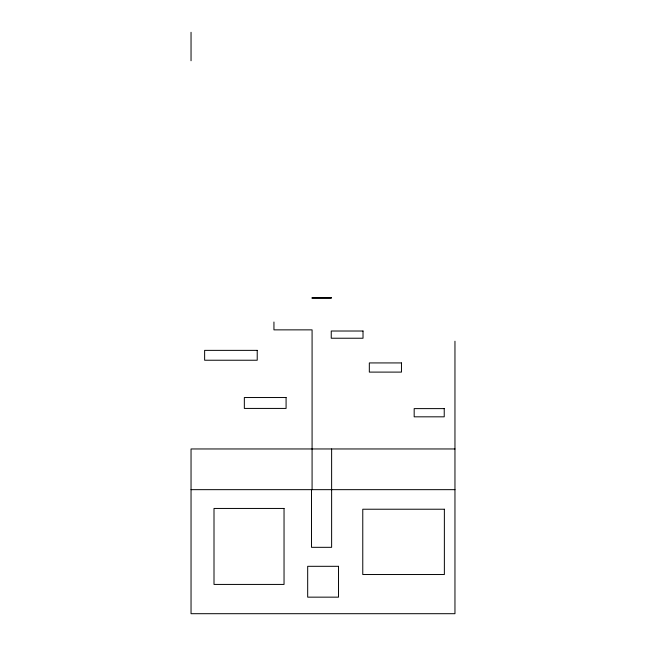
<?xml version="1.0" encoding="UTF-8"?>
<svg xmlns="http://www.w3.org/2000/svg" width="646" height="646" viewBox="0 0 646 646"><rect width="100%" height="100%" fill="white"/><g stroke="black" fill="none" stroke-linecap="round" stroke-linejoin="round"><path stroke-width="0.97" d="M454.962 448.962L191.038 448.962L191.038 613.7L454.962 613.7L454.962 341.217M191.038 489.66L454.962 489.66M331.624 448.962L331.624 547.323L311.509 547.323L311.509 489.66M312.083 489.66L312.083 329.864L273.944 329.864L273.944 322.015M191.038 32.3L191.038 60.756M331.245 297.507L312.083 297.507L312.083 298.444L331.245 298.444L331.245 297.507M363.02 331.018L331.245 331.018L331.245 338.229L363.02 338.229L363.02 331.018M257.221 350.366L204.629 350.366L204.629 360.234L257.221 360.234L257.221 350.366M401.465 362.931L369.326 362.931L369.326 372.104L401.465 372.104L401.465 362.931M286.081 397.532L244.341 397.532L244.341 408.425L286.081 408.425L286.081 397.532M444.23 408.611L414.175 408.611L414.175 416.823L444.23 416.823L444.23 408.611M284.038 508.45L214.004 508.45L214.004 584.428L284.038 584.428L284.038 508.45M444.367 509.226L362.769 509.226L362.769 574.528L444.367 574.528L444.367 509.226M338.52 566.308L307.682 566.308L307.682 597.154L338.52 597.154L338.52 566.308"/></g></svg>
